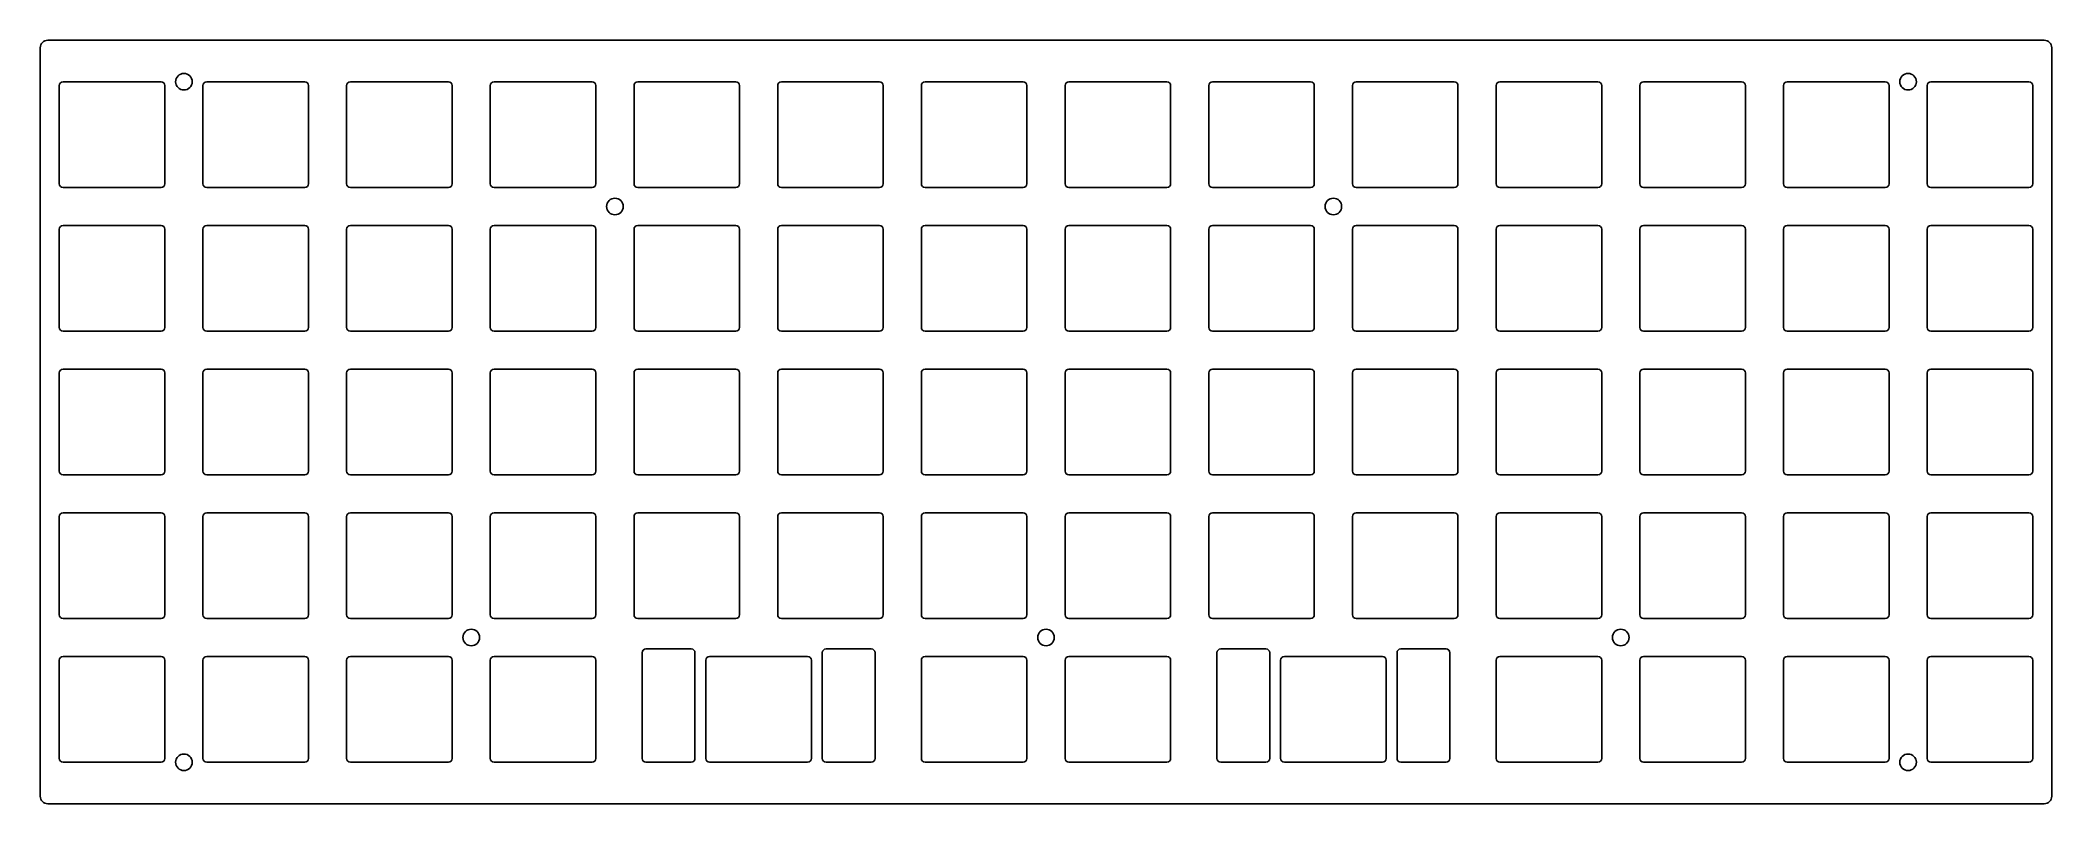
# Model space of a CAD drawing. Header units: millimetres. Extents: x 0 to 267, y -98 to 3.
import ezdxf

# ---------------------------------------------------------------- set-up
doc = ezdxf.new("R2010")
doc.units = ezdxf.units.MM
doc.layers.add('Shape2DView002', color=7, linetype='CONTINUOUS')

msp = doc.modelspace()

# ---------------------------------------------------------------- linework, layer by layer
at = {"layer": 'Shape2DView002'}
for p, q in [((1, 3), (265.7, 3)), ((0, -97.25), (0, 2)), ((266.7, 2), (266.7, -97.25)), ((16.025, -2.525), (3.025, -2.525)), ((35.075, -2.525), (22.075, -2.525)), ((54.125, -2.525), (41.125, -2.525)), ((73.175, -2.525), (60.175, -2.525)), ((92.225, -2.525), (79.225, -2.525)), ((111.275, -2.525), (98.275, -2.525)), ((130.325, -2.525), (117.325, -2.525)), ((149.375, -2.525), (136.375, -2.525)), ((168.425, -2.525), (155.425, -2.525)), ((187.475, -2.525), (174.475, -2.525)), ((206.525, -2.525), (193.525, -2.525)), ((225.575, -2.525), (212.575, -2.525)), ((244.625, -2.525), (231.625, -2.525)), ((263.675, -2.525), (250.675, -2.525)), ((2.525, -3.025), (2.525, -16.025)), ((16.525, -16.025), (16.525, -3.025)), ((21.575, -3.025), (21.575, -16.025)), ((35.575, -16.025), (35.575, -3.025)), ((40.625, -3.025), (40.625, -16.025)), ((54.625, -16.025), (54.625, -3.025)), ((59.675, -3.025), (59.675, -16.025)), ((73.675, -16.025), (73.675, -3.025)), ((78.725, -3.025), (78.725, -16.025)), ((92.725, -16.025), (92.725, -3.025)), ((97.775, -3.025), (97.775, -16.025)), ((111.775, -16.025), (111.775, -3.025)), ((116.825, -3.025), (116.825, -16.025)), ((130.825, -16.025), (130.825, -3.025)), ((135.875, -3.025), (135.875, -16.025)), ((149.875, -16.025), (149.875, -3.025)), ((154.925, -3.025), (154.925, -16.025)), ((168.925, -16.025), (168.925, -3.025)), ((173.975, -3.025), (173.975, -16.025)), ((187.975, -16.025), (187.975, -3.025)), ((193.025, -3.025), (193.025, -16.025)), ((207.025, -16.025), (207.025, -3.025)), ((212.075, -3.025), (212.075, -16.025)), ((226.075, -16.025), (226.075, -3.025)), ((231.125, -3.025), (231.125, -16.025)), ((245.125, -16.025), (245.125, -3.025)), ((250.175, -3.025), (250.175, -16.025)), ((264.175, -16.025), (264.175, -3.025)), ((3.025, -16.525), (16.025, -16.525)), ((22.075, -16.525), (35.075, -16.525)), ((41.125, -16.525), (54.125, -16.525)), ((60.175, -16.525), (73.175, -16.525)), ((79.225, -16.525), (92.225, -16.525)), ((98.275, -16.525), (111.275, -16.525)), ((117.325, -16.525), (130.325, -16.525)), ((136.375, -16.525), (149.375, -16.525)), ((155.425, -16.525), (168.425, -16.525)), ((174.475, -16.525), (187.475, -16.525)), ((193.525, -16.525), (206.525, -16.525)), ((212.575, -16.525), (225.575, -16.525)), ((231.625, -16.525), (244.625, -16.525)), ((250.675, -16.525), (263.675, -16.525)), ((2.525, -22.075), (2.525, -35.075)), ((16.025, -21.575), (3.025, -21.575)), ((16.525, -35.075), (16.525, -22.075)), ((21.575, -22.075), (21.575, -35.075)), ((35.075, -21.575), (22.075, -21.575)), ((35.575, -35.075), (35.575, -22.075)), ((40.625, -22.075), (40.625, -35.075)), ((54.125, -21.575), (41.125, -21.575)), ((54.625, -35.075), (54.625, -22.075)), ((59.675, -22.075), (59.675, -35.075)), ((73.175, -21.575), (60.175, -21.575)), ((73.675, -35.075), (73.675, -22.075)), ((78.725, -22.075), (78.725, -35.075)), ((92.225, -21.575), (79.225, -21.575)), ((92.725, -35.075), (92.725, -22.075)), ((97.775, -22.075), (97.775, -35.075)), ((111.275, -21.575), (98.275, -21.575)), ((111.775, -35.075), (111.775, -22.075)), ((116.825, -22.075), (116.825, -35.075)), ((130.325, -21.575), (117.325, -21.575)), ((130.825, -35.075), (130.825, -22.075)), ((135.875, -22.075), (135.875, -35.075)), ((149.375, -21.575), (136.375, -21.575)), ((149.875, -35.075), (149.875, -22.075)), ((154.925, -22.075), (154.925, -35.075)), ((168.425, -21.575), (155.425, -21.575)), ((168.925, -35.075), (168.925, -22.075)), ((173.975, -22.075), (173.975, -35.075)), ((187.475, -21.575), (174.475, -21.575)), ((187.975, -35.075), (187.975, -22.075)), ((193.025, -22.075), (193.025, -35.075)), ((206.525, -21.575), (193.525, -21.575)), ((207.025, -35.075), (207.025, -22.075)), ((212.075, -22.075), (212.075, -35.075)), ((225.575, -21.575), (212.575, -21.575)), ((226.075, -35.075), (226.075, -22.075)), ((231.125, -22.075), (231.125, -35.075)), ((244.625, -21.575), (231.625, -21.575)), ((245.125, -35.075), (245.125, -22.075)), ((250.175, -22.075), (250.175, -35.075)), ((263.675, -21.575), (250.675, -21.575)), ((264.175, -35.075), (264.175, -22.075)), ((3.025, -35.575), (16.025, -35.575)), ((22.075, -35.575), (35.075, -35.575)), ((41.125, -35.575), (54.125, -35.575)), ((60.175, -35.575), (73.175, -35.575)), ((79.225, -35.575), (92.225, -35.575)), ((98.275, -35.575), (111.275, -35.575)), ((117.325, -35.575), (130.325, -35.575)), ((136.375, -35.575), (149.375, -35.575)), ((155.425, -35.575), (168.425, -35.575)), ((174.475, -35.575), (187.475, -35.575)), ((193.525, -35.575), (206.525, -35.575)), ((212.575, -35.575), (225.575, -35.575)), ((231.625, -35.575), (244.625, -35.575)), ((250.675, -35.575), (263.675, -35.575)), ((2.525, -41.125), (2.525, -54.125)), ((16.025, -40.625), (3.025, -40.625)), ((16.525, -54.125), (16.525, -41.125)), ((21.575, -41.125), (21.575, -54.125)), ((35.075, -40.625), (22.075, -40.625)), ((35.575, -54.125), (35.575, -41.125)), ((40.625, -41.125), (40.625, -54.125)), ((54.125, -40.625), (41.125, -40.625)), ((54.625, -54.125), (54.625, -41.125)), ((59.675, -41.125), (59.675, -54.125)), ((73.175, -40.625), (60.175, -40.625)), ((73.675, -54.125), (73.675, -41.125)), ((78.725, -41.125), (78.725, -54.125)), ((92.225, -40.625), (79.225, -40.625)), ((92.725, -54.125), (92.725, -41.125)), ((97.775, -41.125), (97.775, -54.125)), ((111.275, -40.625), (98.275, -40.625)), ((111.775, -54.125), (111.775, -41.125)), ((116.825, -41.125), (116.825, -54.125)), ((130.325, -40.625), (117.325, -40.625)), ((130.825, -54.125), (130.825, -41.125)), ((135.875, -41.125), (135.875, -54.125)), ((149.375, -40.625), (136.375, -40.625)), ((149.875, -54.125), (149.875, -41.125)), ((154.925, -41.125), (154.925, -54.125)), ((168.425, -40.625), (155.425, -40.625)), ((168.925, -54.125), (168.925, -41.125)), ((173.975, -41.125), (173.975, -54.125)), ((187.475, -40.625), (174.475, -40.625)), ((187.975, -54.125), (187.975, -41.125)), ((193.025, -41.125), (193.025, -54.125)), ((206.525, -40.625), (193.525, -40.625)), ((207.025, -54.125), (207.025, -41.125)), ((212.075, -41.125), (212.075, -54.125)), ((225.575, -40.625), (212.575, -40.625)), ((226.075, -54.125), (226.075, -41.125)), ((231.125, -41.125), (231.125, -54.125)), ((244.625, -40.625), (231.625, -40.625)), ((245.125, -54.125), (245.125, -41.125)), ((250.175, -41.125), (250.175, -54.125)), ((263.675, -40.625), (250.675, -40.625)), ((264.175, -54.125), (264.175, -41.125)), ((3.025, -54.625), (16.025, -54.625)), ((22.075, -54.625), (35.075, -54.625)), ((41.125, -54.625), (54.125, -54.625)), ((60.175, -54.625), (73.175, -54.625)), ((79.225, -54.625), (92.225, -54.625)), ((98.275, -54.625), (111.275, -54.625)), ((117.325, -54.625), (130.325, -54.625)), ((136.375, -54.625), (149.375, -54.625)), ((155.425, -54.625), (168.425, -54.625)), ((174.475, -54.625), (187.475, -54.625)), ((193.525, -54.625), (206.525, -54.625)), ((212.575, -54.625), (225.575, -54.625)), ((231.625, -54.625), (244.625, -54.625)), ((250.675, -54.625), (263.675, -54.625)), ((2.525, -60.175), (2.525, -73.175)), ((16.025, -59.675), (3.025, -59.675)), ((16.525, -73.175), (16.525, -60.175)), ((21.575, -60.175), (21.575, -73.175)), ((35.075, -59.675), (22.075, -59.675)), ((35.575, -73.175), (35.575, -60.175)), ((40.625, -60.175), (40.625, -73.175)), ((54.125, -59.675), (41.125, -59.675)), ((54.625, -73.175), (54.625, -60.175)), ((59.675, -60.175), (59.675, -73.175)), ((73.175, -59.675), (60.175, -59.675)), ((73.675, -73.175), (73.675, -60.175)), ((78.725, -60.175), (78.725, -73.175)), ((92.225, -59.675), (79.225, -59.675)), ((92.725, -73.175), (92.725, -60.175)), ((97.775, -60.175), (97.775, -73.175)), ((111.275, -59.675), (98.275, -59.675)), ((111.775, -73.175), (111.775, -60.175)), ((116.825, -60.175), (116.825, -73.175)), ((130.325, -59.675), (117.325, -59.675)), ((130.825, -73.175), (130.825, -60.175)), ((135.875, -60.175), (135.875, -73.175)), ((149.375, -59.675), (136.375, -59.675)), ((149.875, -73.175), (149.875, -60.175)), ((154.925, -60.175), (154.925, -73.175)), ((168.425, -59.675), (155.425, -59.675)), ((168.925, -73.175), (168.925, -60.175)), ((173.975, -60.175), (173.975, -73.175)), ((187.475, -59.675), (174.475, -59.675)), ((187.975, -73.175), (187.975, -60.175)), ((193.025, -60.175), (193.025, -73.175)), ((206.525, -59.675), (193.525, -59.675)), ((207.025, -73.175), (207.025, -60.175)), ((212.075, -60.175), (212.075, -73.175)), ((225.575, -59.675), (212.575, -59.675)), ((226.075, -73.175), (226.075, -60.175)), ((231.125, -60.175), (231.125, -73.175)), ((244.625, -59.675), (231.625, -59.675)), ((245.125, -73.175), (245.125, -60.175)), ((250.175, -60.175), (250.175, -73.175)), ((263.675, -59.675), (250.675, -59.675)), ((264.175, -73.175), (264.175, -60.175)), ((3.025, -73.675), (16.025, -73.675)), ((22.075, -73.675), (35.075, -73.675)), ((41.125, -73.675), (54.125, -73.675)), ((60.175, -73.675), (73.175, -73.675)), ((79.225, -73.675), (92.225, -73.675)), ((98.275, -73.675), (111.275, -73.675)), ((117.325, -73.675), (130.325, -73.675)), ((136.375, -73.675), (149.375, -73.675)), ((155.425, -73.675), (168.425, -73.675)), ((174.475, -73.675), (187.475, -73.675)), ((193.525, -73.675), (206.525, -73.675)), ((212.575, -73.675), (225.575, -73.675)), ((231.625, -73.675), (244.625, -73.675)), ((250.675, -73.675), (263.675, -73.675)), ((2.525, -79.225), (2.525, -92.225)), ((16.025, -78.725), (3.025, -78.725)), ((16.525, -92.225), (16.525, -79.225)), ((21.575, -79.225), (21.575, -92.225)), ((35.075, -78.725), (22.075, -78.725)), ((35.575, -92.225), (35.575, -79.225)), ((40.625, -79.225), (40.625, -92.225)), ((54.125, -78.725), (41.125, -78.725)), ((54.625, -92.225), (54.625, -79.225)), ((59.675, -79.225), (59.675, -92.225)), ((73.175, -78.725), (60.175, -78.725)), ((73.675, -92.225), (73.675, -79.225)), ((79.812, -78.225), (79.812, -92.225)), ((86.312, -77.725), (80.312, -77.725)), ((86.812, -92.225), (86.812, -78.225)), ((88.25, -79.225), (88.25, -92.225)), ((101.75, -78.725), (88.75, -78.725)), ((102.25, -92.225), (102.25, -79.225)), ((103.688, -78.225), (103.688, -92.225)), ((110.188, -77.725), (104.188, -77.725)), ((110.688, -92.225), (110.688, -78.225)), ((116.825, -79.225), (116.825, -92.225)), ((130.325, -78.725), (117.325, -78.725)), ((130.825, -92.225), (130.825, -79.225)), ((135.875, -79.225), (135.875, -92.225)), ((149.375, -78.725), (136.375, -78.725)), ((149.875, -92.225), (149.875, -79.225)), ((156.012, -78.225), (156.012, -92.225)), ((162.512, -77.725), (156.512, -77.725)), ((163.012, -92.225), (163.012, -78.225)), ((164.45, -79.225), (164.45, -92.225)), ((177.95, -78.725), (164.95, -78.725)), ((178.45, -92.225), (178.45, -79.225)), ((179.888, -78.225), (179.888, -92.225)), ((186.388, -77.725), (180.388, -77.725)), ((186.888, -92.225), (186.888, -78.225)), ((193.025, -79.225), (193.025, -92.225)), ((206.525, -78.725), (193.525, -78.725)), ((207.025, -92.225), (207.025, -79.225)), ((212.075, -79.225), (212.075, -92.225)), ((225.575, -78.725), (212.575, -78.725)), ((226.075, -92.225), (226.075, -79.225)), ((231.125, -79.225), (231.125, -92.225)), ((244.625, -78.725), (231.625, -78.725)), ((245.125, -92.225), (245.125, -79.225)), ((250.175, -79.225), (250.175, -92.225)), ((263.675, -78.725), (250.675, -78.725)), ((264.175, -92.225), (264.175, -79.225)), ((3.025, -92.725), (16.025, -92.725)), ((22.075, -92.725), (35.075, -92.725)), ((41.125, -92.725), (54.125, -92.725)), ((60.175, -92.725), (73.175, -92.725)), ((80.312, -92.725), (86.312, -92.725)), ((88.75, -92.725), (101.75, -92.725)), ((104.188, -92.725), (110.188, -92.725)), ((117.325, -92.725), (130.325, -92.725)), ((136.375, -92.725), (149.375, -92.725)), ((156.512, -92.725), (162.512, -92.725)), ((164.95, -92.725), (177.95, -92.725)), ((180.388, -92.725), (186.388, -92.725)), ((193.525, -92.725), (206.525, -92.725)), ((212.575, -92.725), (225.575, -92.725)), ((231.625, -92.725), (244.625, -92.725)), ((250.675, -92.725), (263.675, -92.725)), ((265.7, -98.25), (1, -98.25))]:
    msp.add_line(p, q, dxfattribs=at)
for centre in [(19.05, -2.5), (247.65, -2.5), (76.2, -19.05), (171.45, -19.05), (57.15, -76.2), (133.35, -76.2), (209.55, -76.2), (19.05, -92.75), (247.65, -92.75)]:
    msp.add_circle(centre, 1.1, dxfattribs=at)
for centre, radius, start, end in [((1, 2), 1, 90, 180), ((265.7, 2), 1, 0, 90), ((3.025, -3.025), 0.5, 90, 180), ((16.025, -3.025), 0.5, 0, 90), ((22.075, -3.025), 0.5, 90, 180), ((35.075, -3.025), 0.5, 0, 90), ((41.125, -3.025), 0.5, 90, 180), ((54.125, -3.025), 0.5, 0, 90), ((60.175, -3.025), 0.5, 90, 180), ((73.175, -3.025), 0.5, 0, 90), ((79.225, -3.025), 0.5, 90, 180), ((92.225, -3.025), 0.5, 0, 90), ((98.275, -3.025), 0.5, 90, 180), ((111.275, -3.025), 0.5, 0, 90), ((117.325, -3.025), 0.5, 90, 180), ((130.325, -3.025), 0.5, 0, 90), ((136.375, -3.025), 0.5, 90, 180), ((149.375, -3.025), 0.5, 0, 90), ((155.425, -3.025), 0.5, 90, 180), ((168.425, -3.025), 0.5, 0, 90), ((174.475, -3.025), 0.5, 90, 180), ((187.475, -3.025), 0.5, 0, 90), ((193.525, -3.025), 0.5, 90, 180), ((206.525, -3.025), 0.5, 0, 90), ((212.575, -3.025), 0.5, 90, 180), ((225.575, -3.025), 0.5, 0, 90), ((231.625, -3.025), 0.5, 90, 180), ((244.625, -3.025), 0.5, 0, 90), ((250.675, -3.025), 0.5, 90, 180), ((263.675, -3.025), 0.5, 0, 90), ((3.025, -16.025), 0.5, 180, -90), ((16.025, -16.025), 0.5, -90, 0), ((22.075, -16.025), 0.5, 180, -90), ((35.075, -16.025), 0.5, -90, 0), ((41.125, -16.025), 0.5, 180, -90), ((54.125, -16.025), 0.5, -90, 0), ((60.175, -16.025), 0.5, 180, -90), ((73.175, -16.025), 0.5, -90, 0), ((79.225, -16.025), 0.5, 180, -90), ((92.225, -16.025), 0.5, -90, 0), ((98.275, -16.025), 0.5, 180, -90), ((111.275, -16.025), 0.5, -90, 0), ((117.325, -16.025), 0.5, 180, -90), ((130.325, -16.025), 0.5, -90, 0), ((136.375, -16.025), 0.5, 180, -90), ((149.375, -16.025), 0.5, -90, 0), ((155.425, -16.025), 0.5, 180, -90), ((168.425, -16.025), 0.5, -90, 0), ((174.475, -16.025), 0.5, 180, -90), ((187.475, -16.025), 0.5, -90, 0), ((193.525, -16.025), 0.5, 180, -90), ((206.525, -16.025), 0.5, -90, 0), ((212.575, -16.025), 0.5, 180, -90), ((225.575, -16.025), 0.5, -90, 0), ((231.625, -16.025), 0.5, 180, -90), ((244.625, -16.025), 0.5, -90, 0), ((250.675, -16.025), 0.5, 180, -90), ((263.675, -16.025), 0.5, -90, 0), ((3.025, -22.075), 0.5, 90, 180), ((16.025, -22.075), 0.5, 0, 90), ((22.075, -22.075), 0.5, 90, 180), ((35.075, -22.075), 0.5, 0, 90), ((41.125, -22.075), 0.5, 90, 180), ((54.125, -22.075), 0.5, 0, 90), ((60.175, -22.075), 0.5, 90, 180), ((73.175, -22.075), 0.5, 0, 90), ((79.225, -22.075), 0.5, 90, 180), ((92.225, -22.075), 0.5, 0, 90), ((98.275, -22.075), 0.5, 90, 180), ((111.275, -22.075), 0.5, 0, 90), ((117.325, -22.075), 0.5, 90, 180), ((130.325, -22.075), 0.5, 0, 90), ((136.375, -22.075), 0.5, 90, 180), ((149.375, -22.075), 0.5, 0, 90), ((155.425, -22.075), 0.5, 90, 180), ((168.425, -22.075), 0.5, 0, 90), ((174.475, -22.075), 0.5, 90, 180), ((187.475, -22.075), 0.5, 0, 90), ((193.525, -22.075), 0.5, 90, 180), ((206.525, -22.075), 0.5, 0, 90), ((212.575, -22.075), 0.5, 90, 180), ((225.575, -22.075), 0.5, 0, 90), ((231.625, -22.075), 0.5, 90, 180), ((244.625, -22.075), 0.5, 0, 90), ((250.675, -22.075), 0.5, 90, 180), ((263.675, -22.075), 0.5, 0, 90), ((3.025, -35.075), 0.5, 180, -90), ((16.025, -35.075), 0.5, -90, 0), ((22.075, -35.075), 0.5, 180, -90), ((35.075, -35.075), 0.5, -90, 0), ((41.125, -35.075), 0.5, 180, -90), ((54.125, -35.075), 0.5, -90, 0), ((60.175, -35.075), 0.5, 180, -90), ((73.175, -35.075), 0.5, -90, 0), ((79.225, -35.075), 0.5, 180, -90), ((92.225, -35.075), 0.5, -90, 0), ((98.275, -35.075), 0.5, 180, -90), ((111.275, -35.075), 0.5, -90, 0), ((117.325, -35.075), 0.5, 180, -90), ((130.325, -35.075), 0.5, -90, 0), ((136.375, -35.075), 0.5, 180, -90), ((149.375, -35.075), 0.5, -90, 0), ((155.425, -35.075), 0.5, 180, -90), ((168.425, -35.075), 0.5, -90, 0), ((174.475, -35.075), 0.5, 180, -90), ((187.475, -35.075), 0.5, -90, 0), ((193.525, -35.075), 0.5, 180, -90), ((206.525, -35.075), 0.5, -90, 0), ((212.575, -35.075), 0.5, 180, -90), ((225.575, -35.075), 0.5, -90, 0), ((231.625, -35.075), 0.5, 180, -90), ((244.625, -35.075), 0.5, -90, 0), ((250.675, -35.075), 0.5, 180, -90), ((263.675, -35.075), 0.5, -90, 0), ((3.025, -41.125), 0.5, 90, 180), ((16.025, -41.125), 0.5, 0, 90), ((22.075, -41.125), 0.5, 90, 180), ((35.075, -41.125), 0.5, 0, 90), ((41.125, -41.125), 0.5, 90, 180), ((54.125, -41.125), 0.5, 0, 90), ((60.175, -41.125), 0.5, 90, 180), ((73.175, -41.125), 0.5, 0, 90), ((79.225, -41.125), 0.5, 90, 180), ((92.225, -41.125), 0.5, 0, 90), ((98.275, -41.125), 0.5, 90, 180), ((111.275, -41.125), 0.5, 0, 90), ((117.325, -41.125), 0.5, 90, 180), ((130.325, -41.125), 0.5, 0, 90), ((136.375, -41.125), 0.5, 90, 180), ((149.375, -41.125), 0.5, 0, 90), ((155.425, -41.125), 0.5, 90, 180), ((168.425, -41.125), 0.5, 0, 90), ((174.475, -41.125), 0.5, 90, 180), ((187.475, -41.125), 0.5, 0, 90), ((193.525, -41.125), 0.5, 90, 180), ((206.525, -41.125), 0.5, 0, 90), ((212.575, -41.125), 0.5, 90, 180), ((225.575, -41.125), 0.5, 0, 90), ((231.625, -41.125), 0.5, 90, 180), ((244.625, -41.125), 0.5, 0, 90), ((250.675, -41.125), 0.5, 90, 180), ((263.675, -41.125), 0.5, 0, 90), ((3.025, -54.125), 0.5, 180, -90), ((16.025, -54.125), 0.5, -90, 0), ((22.075, -54.125), 0.5, 180, -90), ((35.075, -54.125), 0.5, -90, 0), ((41.125, -54.125), 0.5, 180, -90), ((54.125, -54.125), 0.5, -90, 0), ((60.175, -54.125), 0.5, 180, -90), ((73.175, -54.125), 0.5, -90, 0), ((79.225, -54.125), 0.5, 180, -90), ((92.225, -54.125), 0.5, -90, 0), ((98.275, -54.125), 0.5, 180, -90), ((111.275, -54.125), 0.5, -90, 0), ((117.325, -54.125), 0.5, 180, -90), ((130.325, -54.125), 0.5, -90, 0), ((136.375, -54.125), 0.5, 180, -90), ((149.375, -54.125), 0.5, -90, 0), ((155.425, -54.125), 0.5, 180, -90), ((168.425, -54.125), 0.5, -90, 0), ((174.475, -54.125), 0.5, 180, -90), ((187.475, -54.125), 0.5, -90, 0), ((193.525, -54.125), 0.5, 180, -90), ((206.525, -54.125), 0.5, -90, 0), ((212.575, -54.125), 0.5, 180, -90), ((225.575, -54.125), 0.5, -90, 0), ((231.625, -54.125), 0.5, 180, -90), ((244.625, -54.125), 0.5, -90, 0), ((250.675, -54.125), 0.5, 180, -90), ((263.675, -54.125), 0.5, -90, 0), ((3.025, -60.175), 0.5, 90, 180), ((16.025, -60.175), 0.5, 0, 90), ((22.075, -60.175), 0.5, 90, 180), ((35.075, -60.175), 0.5, 0, 90), ((41.125, -60.175), 0.5, 90, 180), ((54.125, -60.175), 0.5, 0, 90), ((60.175, -60.175), 0.5, 90, 180), ((73.175, -60.175), 0.5, 0, 90), ((79.225, -60.175), 0.5, 90, 180), ((92.225, -60.175), 0.5, 0, 90), ((98.275, -60.175), 0.5, 90, 180), ((111.275, -60.175), 0.5, 0, 90), ((117.325, -60.175), 0.5, 90, 180), ((130.325, -60.175), 0.5, 0, 90), ((136.375, -60.175), 0.5, 90, 180), ((149.375, -60.175), 0.5, 0, 90), ((155.425, -60.175), 0.5, 90, 180), ((168.425, -60.175), 0.5, 0, 90), ((174.475, -60.175), 0.5, 90, 180), ((187.475, -60.175), 0.5, 0, 90), ((193.525, -60.175), 0.5, 90, 180), ((206.525, -60.175), 0.5, 0, 90), ((212.575, -60.175), 0.5, 90, 180), ((225.575, -60.175), 0.5, 0, 90), ((231.625, -60.175), 0.5, 90, 180), ((244.625, -60.175), 0.5, 0, 90), ((250.675, -60.175), 0.5, 90, 180), ((263.675, -60.175), 0.5, 0, 90), ((3.025, -73.175), 0.5, 180, -90), ((16.025, -73.175), 0.5, -90, 0), ((22.075, -73.175), 0.5, 180, -90), ((35.075, -73.175), 0.5, -90, 0), ((41.125, -73.175), 0.5, 180, -90), ((54.125, -73.175), 0.5, -90, 0), ((60.175, -73.175), 0.5, 180, -90), ((73.175, -73.175), 0.5, -90, 0), ((79.225, -73.175), 0.5, 180, -90), ((92.225, -73.175), 0.5, -90, 0), ((98.275, -73.175), 0.5, 180, -90), ((111.275, -73.175), 0.5, -90, 0), ((117.325, -73.175), 0.5, 180, -90), ((130.325, -73.175), 0.5, -90, 0), ((136.375, -73.175), 0.5, 180, -90), ((149.375, -73.175), 0.5, -90, 0), ((155.425, -73.175), 0.5, 180, -90), ((168.425, -73.175), 0.5, -90, 0), ((174.475, -73.175), 0.5, 180, -90), ((187.475, -73.175), 0.5, -90, 0), ((193.525, -73.175), 0.5, 180, -90), ((206.525, -73.175), 0.5, -90, 0), ((212.575, -73.175), 0.5, 180, -90), ((225.575, -73.175), 0.5, -90, 0), ((231.625, -73.175), 0.5, 180, -90), ((244.625, -73.175), 0.5, -90, 0), ((250.675, -73.175), 0.5, 180, -90), ((263.675, -73.175), 0.5, -90, 0), ((3.025, -79.225), 0.5, 90, 180), ((16.025, -79.225), 0.5, 0, 90), ((22.075, -79.225), 0.5, 90, 180), ((35.075, -79.225), 0.5, 0, 90), ((41.125, -79.225), 0.5, 90, 180), ((54.125, -79.225), 0.5, 0, 90), ((60.175, -79.225), 0.5, 90, 180), ((73.175, -79.225), 0.5, 0, 90), ((80.312, -78.225), 0.5, 90, 180), ((86.312, -78.225), 0.5, 0, 90), ((88.75, -79.225), 0.5, 90, 180), ((101.75, -79.225), 0.5, 0, 90), ((104.188, -78.225), 0.5, 90, 180), ((110.188, -78.225), 0.5, 0, 90), ((117.325, -79.225), 0.5, 90, 180), ((130.325, -79.225), 0.5, 0, 90), ((136.375, -79.225), 0.5, 90, 180), ((149.375, -79.225), 0.5, 0, 90), ((156.512, -78.225), 0.5, 90, 180), ((162.512, -78.225), 0.5, 0, 90), ((164.95, -79.225), 0.5, 90, 180), ((177.95, -79.225), 0.5, 0, 90), ((180.388, -78.225), 0.5, 90, 180), ((186.388, -78.225), 0.5, 0, 90), ((193.525, -79.225), 0.5, 90, 180), ((206.525, -79.225), 0.5, 0, 90), ((212.575, -79.225), 0.5, 90, 180), ((225.575, -79.225), 0.5, 0, 90), ((231.625, -79.225), 0.5, 90, 180), ((244.625, -79.225), 0.5, 0, 90), ((250.675, -79.225), 0.5, 90, 180), ((263.675, -79.225), 0.5, 0, 90), ((3.025, -92.225), 0.5, 180, -90), ((16.025, -92.225), 0.5, -90, 0), ((22.075, -92.225), 0.5, 180, -90), ((35.075, -92.225), 0.5, -90, 0), ((41.125, -92.225), 0.5, 180, -90), ((54.125, -92.225), 0.5, -90, 0), ((60.175, -92.225), 0.5, 180, -90), ((73.175, -92.225), 0.5, -90, 0), ((80.312, -92.225), 0.5, 180, -90), ((86.312, -92.225), 0.5, -90, 0), ((88.75, -92.225), 0.5, 180, -90), ((101.75, -92.225), 0.5, -90, 0), ((104.188, -92.225), 0.5, 180, -90), ((110.188, -92.225), 0.5, -90, 0), ((117.325, -92.225), 0.5, 180, -90), ((130.325, -92.225), 0.5, -90, 0), ((136.375, -92.225), 0.5, 180, -90), ((149.375, -92.225), 0.5, -90, 0), ((156.512, -92.225), 0.5, 180, -90), ((162.512, -92.225), 0.5, -90, 0), ((164.95, -92.225), 0.5, 180, -90), ((177.95, -92.225), 0.5, -90, 0), ((180.388, -92.225), 0.5, 180, -90), ((186.388, -92.225), 0.5, -90, 0), ((193.525, -92.225), 0.5, 180, -90), ((206.525, -92.225), 0.5, -90, 0), ((212.575, -92.225), 0.5, 180, -90), ((225.575, -92.225), 0.5, -90, 0), ((231.625, -92.225), 0.5, 180, -90), ((244.625, -92.225), 0.5, -90, 0), ((250.675, -92.225), 0.5, 180, -90), ((263.675, -92.225), 0.5, -90, 0), ((1, -97.25), 1, 180, -90), ((265.7, -97.25), 1, -90, 0)]:
    msp.add_arc(centre, radius, start, end, dxfattribs=at)

doc.saveas('drawing.dxf')
